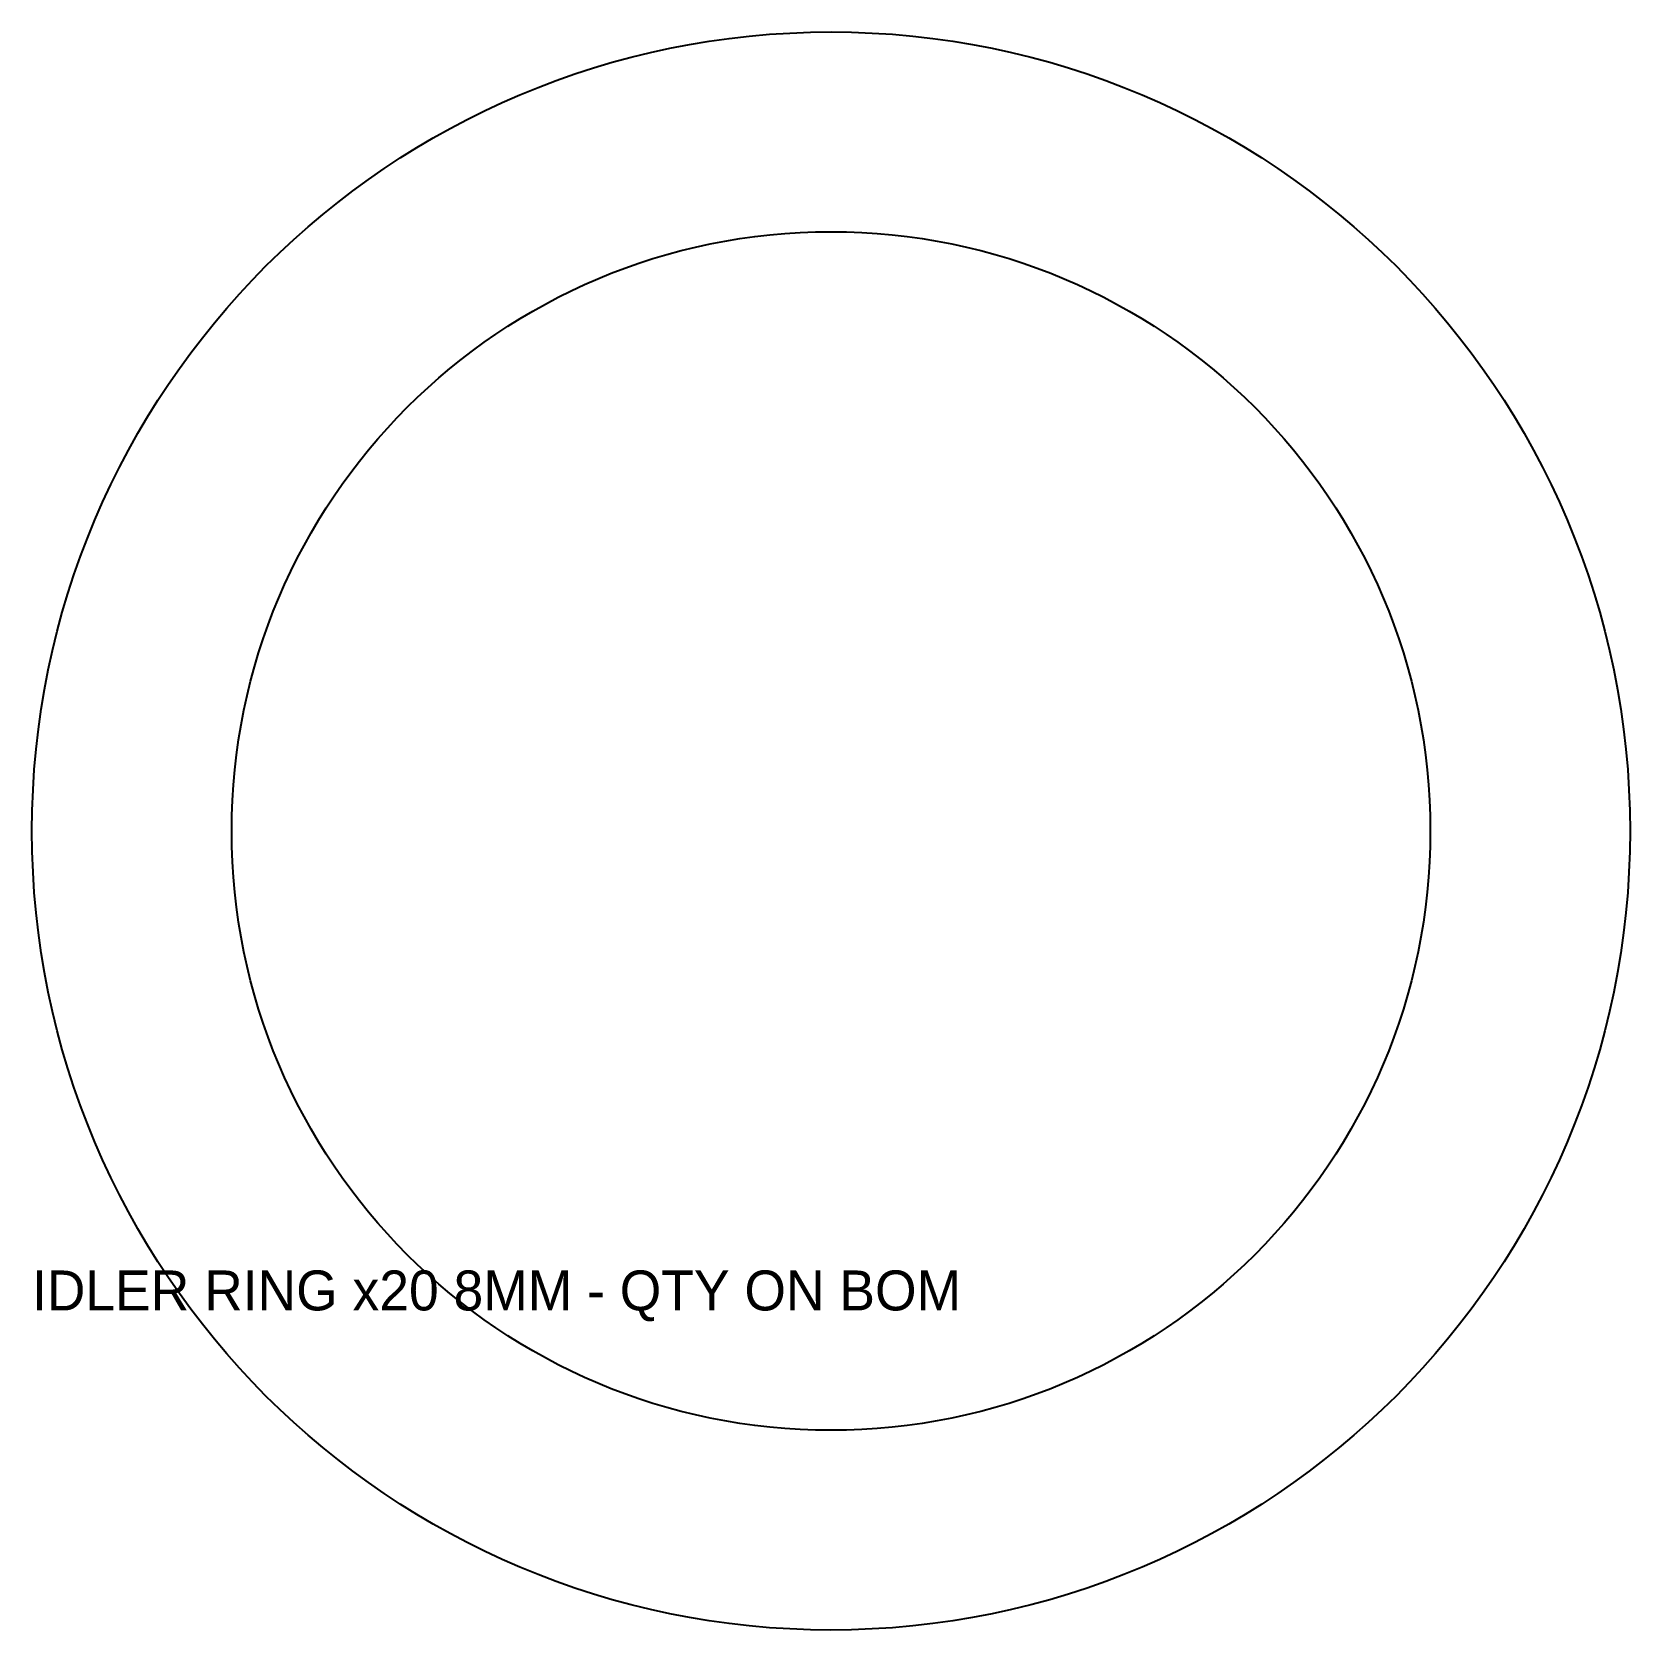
# Model space of a CAD drawing. Header units: metres. Extents: x -100 to 100, y -100 to 100.
import ezdxf

# ---------------------------------------------------------------- set-up
doc = ezdxf.new("R2010")
doc.units = ezdxf.units.M

msp = doc.modelspace()

# ---------------------------------------------------------------- linework, layer by layer
for radius in [100, 75]:
    msp.add_circle((0, 0), radius)

# ---------------------------------------------------------------- texts
at = {"layer": 'NOTES'}
msp.add_text('IDLER RING x20 8MM - QTY ON BOM', height=5, dxfattribs=at).set_placement((-100, -60))

doc.saveas('drawing.dxf')
